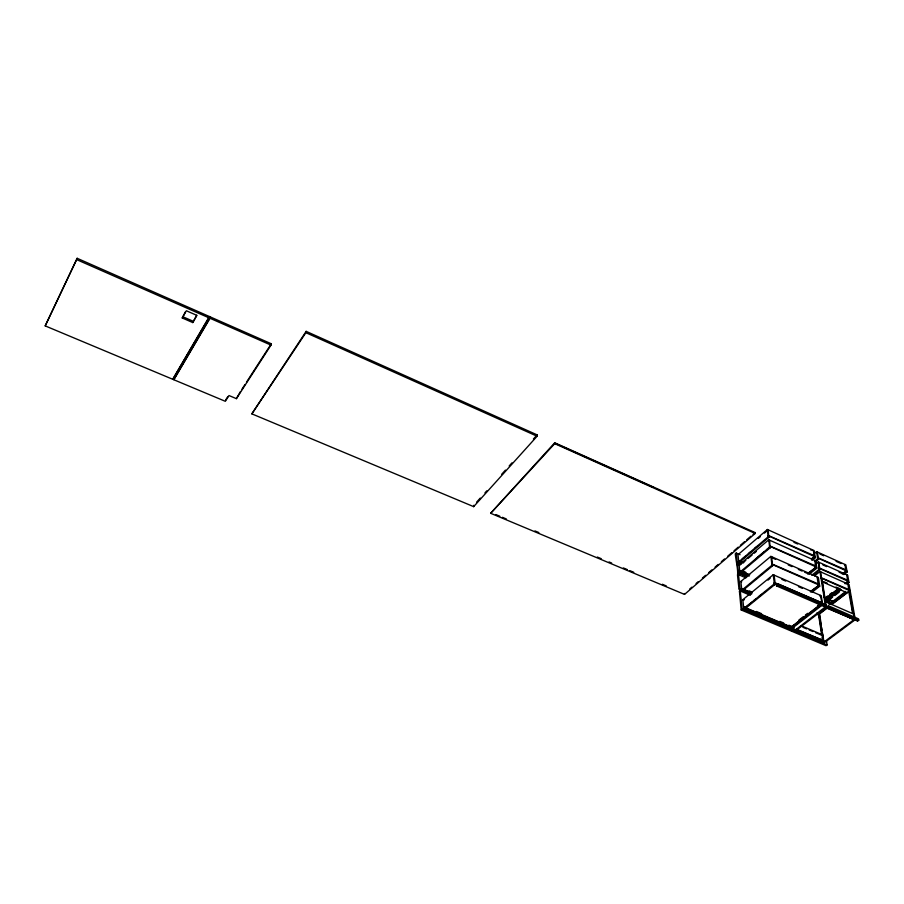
<?xml version="1.0" encoding="UTF-8"?>
<svg xmlns="http://www.w3.org/2000/svg" width="904" height="904" viewBox="0 0 904 904"><rect width="100%" height="100%" fill="white"/><g stroke="black" fill="none" stroke-linecap="round" stroke-linejoin="round"><path stroke-width="1.36" d="M490.669 513.291L554.717 443.661L554.728 442.768L755.111 532.58L755.213 533.473L684.531 594.403L490.669 513.291L554.728 442.768M555.644 444.463L555.655 443.57L615.059 470.182M537.1 436.225L537.134 434.88L306.151 331.361L251.854 413.862L473.673 506.647L537.1 436.225L305.88 332.683L306.151 331.361M473.673 506.647L473.764 505.313M740.093 554.728L736.229 553.033L735.257 553.858C736.048 561.35 738.285 570.277 737.517 575.272L739.031 589.419L739.834 588.662L739.54 591.465M270.985 345.102L271.29 343.769L210.395 316.965L173.783 379.725L225.333 401.308L229.006 395.545L236.396 398.653L270.985 345.102L210.022 318.287L210.395 316.965M236.396 398.653L240.475 391.511M208.971 317.824L209.344 316.502L77.156 258.295L45.2 325.892L172.777 379.296L208.971 317.824L76.625 259.606L77.156 258.295M185.388 311.846L182.246 317.971L192.767 322.57L196.62 315.27M172.777 379.296L209.344 316.502M45.2 325.892L76.625 259.606M182.246 317.971L186.36 310.761L196.925 315.394L192.767 322.57M173.783 379.725L210.022 318.287M225.672 399.975L227.876 396.528M241.978 389.183L244.984 384.516M246.487 382.189L271.29 343.769M251.854 413.862L305.88 332.683M476.566 502.206L480.295 498.059M484.951 492.883L486.815 490.815M501.72 474.238L505.449 470.103M509.178 465.955L511.98 462.848M533.405 439.028L537.134 434.88M689.741 588.979L691.854 587.159M696.069 583.521L698.182 581.701M702.397 578.063L705.561 575.328M708.725 572.605L711.889 569.87M715.053 567.147L718.217 564.424M721.369 561.689L724.533 558.966M727.697 556.231L731.912 552.593M734.025 550.773L738.24 547.135M740.353 545.315L744.568 541.677M746.681 539.857L750.896 536.219M752.998 534.4L755.111 532.58M812.007 560.31L815.238 557.7L814.108 550.559L767.406 529.495L737.992 554.706L738.76 561.836L740.286 562.491M767.157 530.264L768.253 529.868L768.615 535.609M758.207 538.468L760.287 536.693M764.456 533.123L766.535 531.337M768.185 535.417L814.56 555.813L814.685 556.627L811.498 559.214M737.201 562.198L740.839 564.119M740.15 560.751L740.252 561.644L768.49 537.609L768.536 535.134M738.76 561.836L768.332 536.648L767.406 529.495M742.24 558.977L745.382 556.299M748.512 553.632L750.602 551.858M754.784 548.299L756.885 546.513M768.829 537.326L769.055 536.14L768.49 537.609M739.732 560.57L739.596 562.198M809.283 574.187L816.877 568.107L815.736 560.864L768.739 539.812L739.099 564.977L739.867 572.198L749.1 576.198M742.681 563.011L745.834 560.333M747.924 558.559L752.128 554.999M754.218 553.225L756.32 551.44M769.53 545.813L816.188 566.186L816.323 567.023L807.747 573.893M769.948 546.005L769.586 540.197L768.897 540.773M769.869 545.53L770.174 547.745L741.37 572.006L741.269 571.113M739.867 572.198L769.666 547.078L768.739 539.812M756.026 558.672L764.445 551.564M766.558 549.79L769.722 547.123L770.174 547.745M770.061 546.841L770.524 547.451M749.755 574.786L740.851 570.932L740.715 572.56L740.613 571.667M751.134 594.233L741.8 590.233L740.862 581.441L770.863 556.367L818.335 577.385L819.725 586.21L812.041 592.256M740.048 589.012L750.139 593.544M771.858 563.915L819.024 584.255L819.16 585.103L810.481 591.95M772.287 564.107L771.722 556.751L771.033 557.327M742.885 589.408L742.659 590.606L742.127 589.498L742.794 588.945M743.325 590.052L772.163 566.175L772.197 563.633M741.8 590.233L772.005 565.215L770.863 556.367M772.513 565.881L772.739 564.672L772.163 566.175M742.896 589.871L742.466 589.227M821.533 605.612L791.463 628.822L743.789 608.708L742.817 599.702L773.225 574.741L821.227 595.713L822.651 604.753M772.954 575.498L774.095 575.113L775.022 582.357L774.242 582.447L821.939 602.753L822.075 603.623L818.233 601.951M768.016 580.108L770.163 578.334M744.116 607.951L744.354 606.799L744.546 608.132M826.459 640.744L827.115 644.925L826.064 645.705L741.178 609.963L742.184 609.138L736.229 553.033M751.71 602.29L745.212 607.578L745.314 608.516L774.558 584.752L774.592 582.165M743.789 608.708L774.389 583.792L773.225 574.741M753.868 600.538L756.038 598.776M759.281 596.131L761.45 594.369M774.909 584.459L775.135 583.227L774.558 584.752M744.647 609.07L744.885 608.336L791.395 628.382L790.842 627.263L790.977 628.201M814.414 553.395L816.561 551.655L845.861 564.876L847.116 572.017L843.861 574.571M777.496 583.622L776.31 584.583L776.491 585.894L824.719 606.821L825.928 605.895L825.714 604.584L777.496 583.622L777.666 584.944L776.491 585.894M813.803 555.903C813.645 551.406 814.549 550.242 810.459 549.779M811.453 558.728L813.995 557.192M814.131 558.084C813.995 554.062 814.673 560.164 813.577 557.011M811.589 559.621L813.724 557.892M843.33 573.475L846.562 570.944L846.415 570.13L817.487 557.565L818.244 557.474L817.374 552.028L816.685 552.593M817.837 557.282L818.165 559.452L818.03 558.57M814.47 561.418L817.691 558.808L818.515 559.18M815.69 561.452L817.826 559.734L816.561 551.655M816.041 563.7L818.199 561.96L847.681 575.17L848.958 582.402L846.765 584.097M817.917 562.706L819.013 562.333L819.544 568.13M815.431 566.288L814.979 560.955M807.701 573.418L815.623 567.576M815.758 568.48C814.911 565.181 817.148 568.684 815.351 568.3L815.205 567.396M808.91 573.452L815.351 568.3M819.137 567.938L848.246 580.492L848.393 581.328L845.138 583.837M819.273 568.774L819.487 567.667M811.758 575.272L819.352 569.215M813.024 575.283C815.702 574.571 820.945 567.497 819.826 569.859M814.538 575.893L819.973 571.565L849.071 584.504L855.048 618.313M817.148 577.294L818.256 584.357M820.922 577.611L849.647 589.905L849.805 590.741L832.335 604.132M821.34 577.792L820.798 571.927L820.097 572.481M821.058 578.447L821.273 577.328M810.436 591.476L818.459 585.668M818.606 586.583C817.736 583.238 820.007 586.798 818.188 586.402L818.041 585.476M811.656 591.544L818.188 586.402M844.765 565.237L845.059 564.514L845.669 570.221M842.234 573.848L845.861 571.497M846.02 572.379C845.861 568.401 846.585 574.447 845.455 571.317M843.466 573.882L845.613 572.198M846.573 575.532L846.867 574.808L847.489 580.583M825.454 597.668L827.623 595.996M829.793 594.312L831.962 592.629M825.589 598.493L838.607 588.414M845.116 583.374L847.692 581.871M847.85 582.775C847.692 578.763 848.415 584.865 847.285 581.69M825.634 598.945L839.002 588.594M798.786 620.167L803.181 616.754M805.385 615.048L807.588 613.353M817.498 605.68L819.702 603.974M824.64 600.233L839.839 588.47M821.939 602.753L820.38 595.352L819.668 595.905M828.12 598.516L840.189 589.182M819.871 605.318L791.26 627.432L744.885 607.85M791.316 627.93L821.081 604.934L820.934 603.996L791.192 626.992L791.395 628.382M825.815 601.488L841.036 589.736M847.907 584.425L848.89 589.996M830.403 598.911L832.595 597.216M834.799 595.521L839.194 592.131M791.78 631.263L792.808 630.472M791.915 631.32L792.944 630.529L792.367 626.336M855.286 619.669L823.713 643.173L794.345 630.789L825.578 606.776L854.088 619.579M829.002 604.301L845.771 591.408M795.181 631.139L795.328 629.5L823.86 641.535L797.916 631.003M795.87 630.608L826.9 606.855M828.392 605.748L827.194 606.674L827.397 607.985L857.58 621.082L858.8 620.178L858.563 618.867L828.392 605.748L828.606 607.059L858.8 620.178M830.256 604.279L845.918 592.244L822.482 581.894M819.25 614.178L818.504 614.268L821.646 634.664M819.182 613.748L826.832 607.884M831.205 604.527L849.093 591.284M852.89 612.731L849.398 590.561L854.246 618.144M818.9 614.449L827.239 608.053M827.397 607.985L828.606 607.059M853.071 613.793L824.719 601.431M822.9 642.823L824.007 642.473L822.527 632.958M853.726 619.85L823.589 642.303L819.148 613.613M854.506 619.76L825.284 607.511L826.064 607.42M739.427 591.284L741.178 609.963M495.923 514.591L499.822 516.218M502.421 517.303L506.319 518.941M534.931 530.919L538.829 532.546M597.352 557.045L601.25 558.683M609.047 561.949L611.658 563.034M623.353 567.938L627.263 569.577M629.862 570.661L633.76 572.288M662.372 584.266L666.271 585.905M742.184 609.138L827.115 644.925M756.388 611.477L761.597 613.669M779.79 621.364L783.689 623.014M788.887 625.206L791.486 626.302M744.783 607.398L791.61 627.173M796.503 629.173L823.725 640.676L797.791 630.133M795.452 630.438L824.007 642.473M744.342 599.521L744.015 599.793M742.817 599.702L743.676 600.064M800.876 625.624L822.832 634.936L822.086 635.026M802.921 627.308L806.684 628.901M809.193 629.964L812.956 631.568M815.464 632.63L821.736 635.286M740.071 590.922L750.343 595.307M749.134 590.854L751.71 591.962M744.082 589.498L751.8 592.809M744.15 589.95L750.467 592.651M739.834 588.662L751.902 593.725M750.297 593.261L739.867 589.012L750.309 593.397M817.035 612.822L819.589 613.918M817.171 613.726L819.725 614.822M740.862 581.441L741.709 581.814M819.386 615.093L817.984 614.889M741.043 572.288L748.591 575.136M738.105 572.368L746.986 576.21M747.19 576.424L738.15 572.853L747.043 576.695M738.139 572.718L747.212 576.56M738.342 574.582L745.969 577.882M774.705 583.035L782.389 586.38M784.943 587.487L788.785 589.159M791.35 590.267L795.192 591.939M797.746 593.058L815.668 600.844M777.666 584.944L825.928 605.895M775.259 584.176L773.993 583.611L774.118 584.56M742.037 570.65L745.845 572.311M742.229 571.949L748.659 574.729M182.653 316.649L193.162 321.248M823.962 597.295L832.979 601.239L833.115 602.075L825.386 598.697M740.997 561.124L743.529 562.231M740.67 561.407L743.653 562.706M781.87 579.396L785.7 581.069M798.435 586.628L802.255 588.301M739.834 561.463L742.365 562.559M825.036 599.589L828.9 601.273M736.997 561.994L740.986 563.847M825.171 600.425L831.612 603.239L831.477 602.403M737.042 562.333L740.997 563.983M737.235 564.175L739.935 565.339M772.31 564.48L819.16 585.103M772.005 565.215L772.863 565.599M819.725 586.21L818.956 586.312M821.408 578.164L849.805 590.741M771.858 557.7L775.643 559.373M788.243 564.943L792.017 566.616M798.322 569.396L802.097 571.068M804.616 572.187L808.402 573.859M823.589 581.6L827.284 583.227M835.917 587.046L839.613 588.685M769.982 546.355L816.323 567.023M819.623 568.492L848.393 581.328M816.877 568.107L816.109 568.198M820.177 569.577L818.922 569.057L819.069 569.949M848.958 582.402L848.201 582.492M768.637 535.948L814.685 556.627M817.962 558.107L846.562 570.944M768.332 536.648L769.168 537.032M815.238 557.7L814.481 557.802M847.116 572.017L846.37 572.108M768.377 536.716L768.072 537.417M818.165 559.452L817.826 559.734M615.895 470.555L653.558 487.437M554.717 443.661L755.213 533.473M822.9 564.932L826.64 566.605M839.093 572.187L842.833 573.859M793.904 542.321L797.723 544.038M819.996 554.073L823.713 555.757M836.087 561.339L841.048 563.565M857.354 619.771L857.58 621.082M848.686 591.103L852.529 613.002M826.425 607.138L821.826 578.357L823.657 592.335M824.098 595.081L824.538 597.826M819.973 571.565L825.578 606.776M818.199 561.96L819.476 570.141M824.516 605.51L824.719 606.821M819.792 615.285L821.273 624.8M821.691 627.523L822.109 630.235M818.843 614.008L823.25 642.563M822.12 637.795L822.708 641.569M794.978 629.76L795.113 630.698M793.61 625.41L794.345 630.789M769.722 547.123L769.835 548.027M769.293 546.943L769.406 547.835M771.62 565.056L771.733 565.983M742.037 588.651L742.127 589.498M684.475 593.521L684.531 594.403"/></g></svg>
